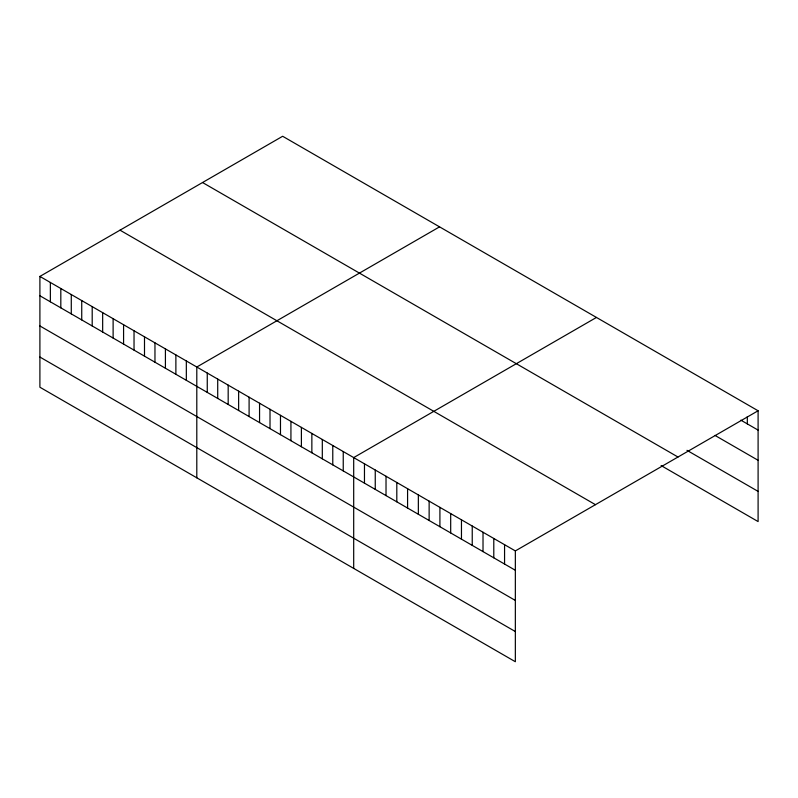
<?xml version="1.0" encoding="UTF-8"?>
<svg xmlns="http://www.w3.org/2000/svg" width="798" height="798" viewBox="0 0 798 798"><rect width="100%" height="100%" fill="white"/><g stroke="black" fill="none" stroke-linecap="round" stroke-linejoin="round"><path stroke-width="1.2" d="M39.9 276.427L515.348 550.919L515.348 661.732L39.9 387.23L39.9 276.427L282.652 136.268L758.1 410.771L758.1 521.573L661.113 465.573M439.548 226.861L196.797 367.01L196.797 477.812M596.445 317.444L353.694 457.593L353.694 568.395M515.348 550.919L758.1 410.771M740.853 420.157L758.1 430.112M714.988 435.409L758.1 460.296M686.968 450.331L758.1 491.388M202.542 182.523L677.991 457.025M120.009 230.173L595.458 504.675M39.9 295.769L515.348 570.271M39.9 325.953L515.348 600.445M39.9 357.045L515.348 631.547M747.327 416.636L747.327 423.898M504.565 544.705L504.565 564.046M493.792 538.48L493.792 557.822M483.019 532.256L483.019 551.608M472.236 526.032L472.236 545.383M461.463 519.817L461.463 539.159M450.69 513.593L450.69 532.934M439.907 507.368L439.907 526.72M429.134 501.144L429.134 520.495M418.351 494.93L418.351 514.271M407.579 488.705L407.579 508.047M396.806 482.481L396.806 501.832M386.023 476.256L386.023 495.608M375.25 470.042L375.25 489.383M364.467 463.818L364.467 483.159M343.24 451.558L343.24 470.9M332.776 445.513L332.776 464.865M322.312 439.479L322.312 458.82M311.858 433.434L311.858 452.785M301.395 427.399L301.395 446.74M290.931 421.364L290.931 440.705M280.477 415.319L280.477 434.671M270.013 409.284L270.013 428.626M259.559 403.239L259.559 422.591M249.096 397.204L249.096 416.546M238.632 391.17L238.632 410.511M228.178 385.125L228.178 404.476M217.714 379.09L217.714 398.431M207.261 373.045L207.261 392.397M186.333 360.975L186.333 380.317M175.879 354.93L175.879 374.282M165.415 348.896L165.415 368.237M154.962 342.851L154.962 362.202M144.498 336.816L144.498 356.157M134.034 330.781L134.034 350.123M123.58 324.736L123.58 344.088M113.117 318.701L113.117 338.043M102.663 312.656L102.663 332.008M92.199 306.622L92.199 325.963M81.735 300.577L81.735 319.928M71.281 294.542L71.281 313.893M60.818 288.507L60.818 307.848M50.364 282.462L50.364 301.814"/></g></svg>
